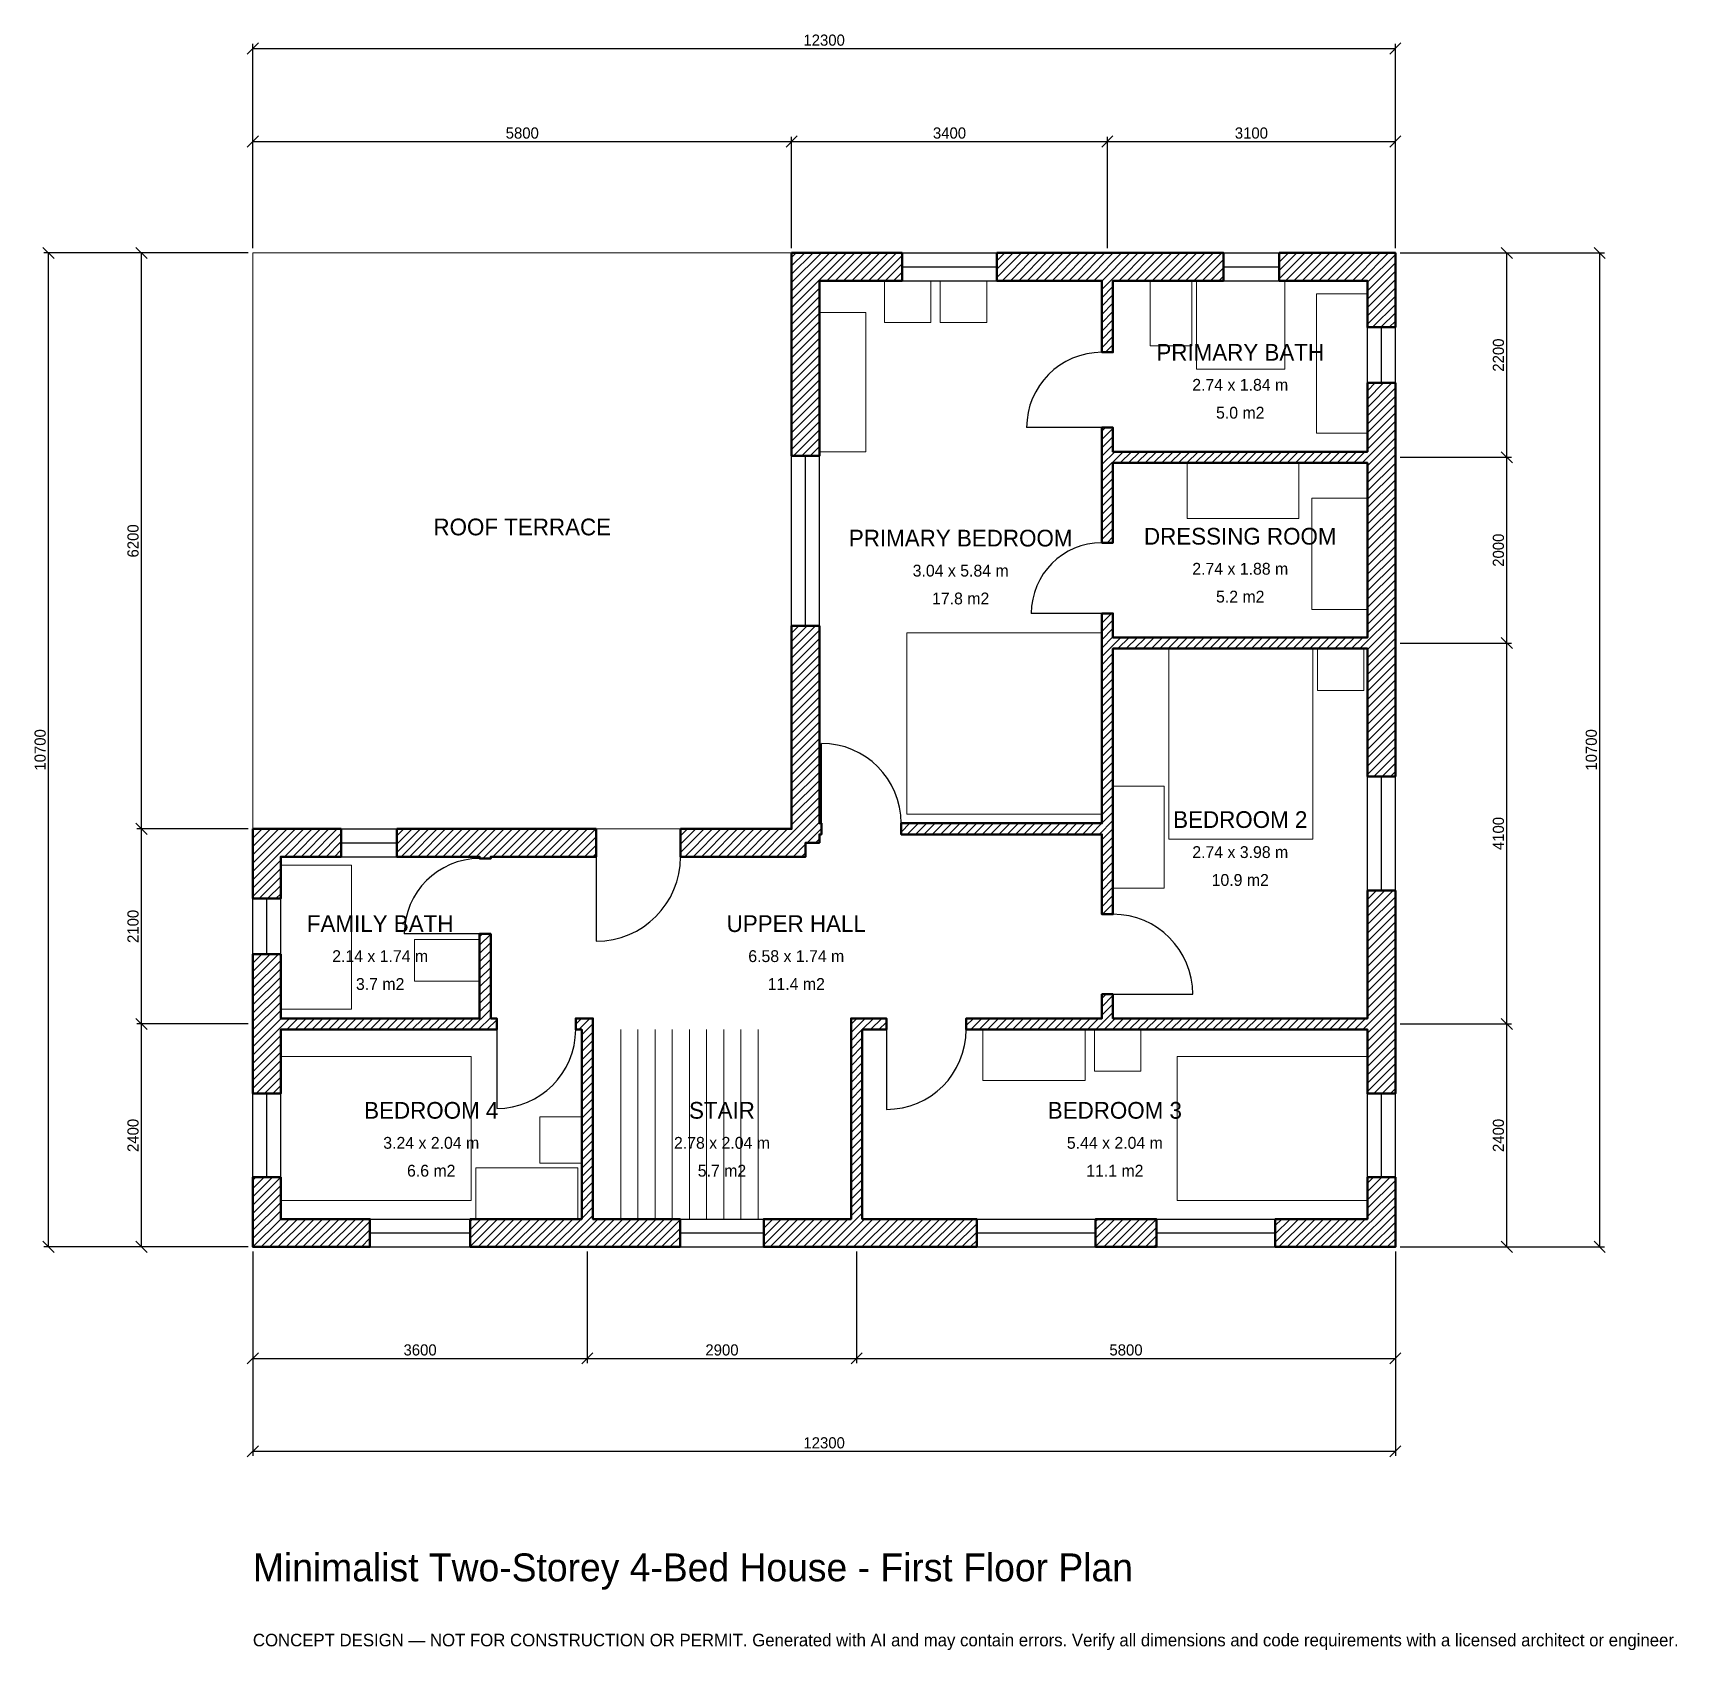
# Model space of a CAD drawing. Header units: millimetres. Extents: x -2369 to 15333, y -4341 to 13069.
import ezdxf
from ezdxf.enums import TextEntityAlignment as Align

# ---------------------------------------------------------------- set-up
doc = ezdxf.new("R2010")
doc.units = ezdxf.units.MM
doc.linetypes.add('DASHED', pattern=[1.524, 1.27, -0.254])
for name, color, linetype, lineweight in [('A-ANNO-DIMS', 1, 'Continuous', 13), ('A-ANNO-TEXT', 7, 'Continuous', 18), ('A-AREA-IDEN', 7, 'Continuous', 18), ('A-DOOR', 2, 'Continuous', 25), ('A-FLOR-FIXT', 9, 'Continuous', 13), ('A-FLOR-STRS', 3, 'Continuous', 18), ('A-FURN', 9, 'Continuous', 13), ('A-GLAZ', 4, 'Continuous', 25), ('A-SITE-PAVE', 8, 'Continuous', 13), ('A-WALL', 7, 'Continuous', 50), ('A-WALL-PATT', 8, 'Continuous', 13)]:
    doc.layers.add(name, color=color, linetype=linetype, lineweight=lineweight)
doc.dimstyles.new('PLAN', dxfattribs={"dimtxt": 120, "dimasz": 80, "dimexe": 50, "dimexo": 50, "dimgap": 30, "dimtad": 1, "dimdec": 0, "dimtsz": 60, "dimcen": 2.5, "dimclrd": 1, "dimclre": 1, "dimazin": 3, "dimtfac": 1, "dimtmove": 0, "dimatfit": 3})

msp = doc.modelspace()

# ---------------------------------------------------------------- hatches: boundary and pattern name
at = {"layer": 'A-WALL-PATT'}
h = msp.add_hatch(dxfattribs=at)
h.set_pattern_fill('ANSI31', color=8, scale=20)
h.paths.add_polyline_path([(6440, -0.001), (6440, 0), (6350, 0), (5500, 0), (5500, 300), (6350, 300), (6440, 300), (6440, 2340), (6440, 2460), (6560, 2460), (6820, 2460), (6820, 2340), (6560, 2340), (6560, 300), (6650, 300), (7793.333, 300), (7793.333, 0), (6650, 0), (6560, 0), (6560, -0.001), (6440, -0.001)])
h.paths.add_polyline_path([(3750, 0), (3660, 0), (3660, -0.001), (3540, -0.001), (3540, 0), (3450, 0), (2340, 0), (2340, 300), (3450, 300), (3540, 300), (3540, 2340), (3475, 2340), (3475, 2460), (3540, 2460), (3660, 2460), (3660, 2340), (3660, 300), (3750, 300), (4600, 300), (4600, 0), (3750, 0)])
h.paths.add_polyline_path([(300, 0), (300, -0.001), (0, -0.001), (0, 0), (-0.001, 0), (-0.001, 300), (0, 300), (0, 750), (300, 750), (300, 300), (1260, 300), (1260, 0), (300, 0)])
h.paths.add_polyline_path([(0, 2250), (0, 2340), (-0.001, 2340), (-0.001, 2460), (0, 2460), (0, 2550), (0, 3150), (300, 3150), (300, 2550), (300, 2460), (2440, 2460), (2440, 3370), (2560, 3370), (2560, 2460), (2625, 2460), (2625, 2340), (2560, 2340), (2440, 2340), (300, 2340), (300, 2250), (300, 1650), (0, 1650), (0, 2250)])
h.paths.add_polyline_path([(0, 4200), (-0.001, 4200), (-0.001, 4500), (0, 4500), (0, 4500.001), (300, 4500.001), (300, 4500), (950, 4500), (950, 4200), (300, 4200), (300, 3750), (0, 3750), (0, 4200)])
h.paths.add_polyline_path([(2350, 4500), (2440, 4500), (2440, 4500.001), (2560, 4500.001), (2560, 4500), (2650, 4500), (3695, 4500), (3695, 4200), (2650, 4200), (2560, 4200), (2560, 4180), (2440, 4180), (2440, 4200), (2350, 4200), (1550, 4200), (1550, 4500), (2350, 4500)])
h.paths.add_polyline_path([(5740, 4500), (5740, 4500.001), (5799.999, 4500.001), (5799.999, 4560), (5800, 4560), (5800, 6685), (6100, 6685), (6100, 4560), (6120, 4560), (6120, 4440), (6100, 4440), (6100, 4350), (5950, 4350), (5950, 4200), (4605, 4200), (4605, 4500), (5740, 4500)])
h.paths.add_polyline_path([(5800, 10400), (5799.999, 10400), (5799.999, 10700), (5800, 10700), (5800, 10700.001), (6100, 10700.001), (6100, 10700), (6990, 10700), (6990, 10400), (6100, 10400), (6100, 8515), (5800, 8515), (5800, 10400)])
h.paths.add_polyline_path([(9050, 10700), (9140, 10700), (9140, 10700.001), (9260, 10700.001), (9260, 10700), (9350, 10700), (10450, 10700), (10450, 10400), (9350, 10400), (9260, 10400), (9260, 9630), (9140, 9630), (9140, 10400), (9050, 10400), (8010, 10400), (8010, 10700), (9050, 10700)])
h.paths.add_polyline_path([(12000, 10700), (12000, 10700.001), (12300, 10700.001), (12300, 10700), (12300.001, 10700), (12300.001, 10400), (12300, 10400), (12300, 9900), (12000, 9900), (12000, 10400), (11050, 10400), (11050, 10700), (12000, 10700)])
h.paths.add_polyline_path([(12300, 8650), (12300, 8560), (12300.001, 8560), (12300.001, 8440), (12300, 8440), (12300, 8350), (12300, 6650), (12300, 6560), (12300.001, 6560), (12300.001, 6440), (12300, 6440), (12300, 6350), (12300, 5065), (12000, 5065), (12000, 6350), (12000, 6440), (9260, 6440), (9260, 4560), (9260, 4440), (9260, 3580), (9140, 3580), (9140, 4440), (6980, 4440), (6980, 4560), (9140, 4560), (9140, 6440), (9140, 6560), (9140, 6820), (9260, 6820), (9260, 6560), (12000, 6560), (12000, 6650), (12000, 8350), (12000, 8440), (9260, 8440), (9260, 7580), (9140, 7580), (9140, 8440), (9140, 8560), (9140, 8820), (9260, 8820), (9260, 8560), (12000, 8560), (12000, 8650), (12000, 9300), (12300, 9300), (12300, 8650)])
h.paths.add_polyline_path([(12300, 2550), (12300, 2550), (12300, 2460), (12300.001, 2460), (12300.001, 2340), (12300, 2340), (12300, 1650), (12000, 1650), (12000, 2250), (12000, 2250), (12000, 2340), (9260, 2340), (9140, 2340), (7680, 2340), (7680, 2460), (9140, 2460), (9140, 2720), (9260, 2720), (9260, 2460), (12000, 2460), (12000, 3835), (12300, 3835), (12300, 2550)])
h.paths.add_polyline_path([(12300, 300), (12300.001, 300), (12300.001, 0), (12300.001, 0), (12300, 0), (12300, -0.001), (12000, -0.001), (12000, 0), (11006.667, 0), (11006.667, 300), (12000, 300), (12000, 750), (12300, 750), (12300, 300)])
h.paths.add_polyline_path([(9073.333, 0), (9073.333, 300), (9726.667, 300), (9726.667, 0), (9073.333, 0)])

# ---------------------------------------------------------------- linework, layer by layer
at = {"layer": 'A-DOOR'}
for p, q in [((9140, 8820), (8330, 8820)), ((9140, 6820), (8380, 6820)), ((6120, 4560), (6120, 5420)), ((3695, 4200), (3695, 3290)), ((2440, 3370), (1630, 3370)), ((9260, 2720), (10120, 2720)), ((2625, 2340), (2625, 1490)), ((6820, 2340), (6820, 1480))]:
    msp.add_line(p, q, dxfattribs=at)
for centre, radius, start, end in [((9140, 8820), 810, 90, 180), ((9140, 6820), 760, 90, 180), ((6120, 4560), 860, 0, 90), ((2440, 3370), 810, 90, 180), ((3695, 4200), 910, 270, 360), ((9260, 2720), 860, 0, 90), ((2625, 2340), 850, 270, 360), ((6820, 2340), 860, 270, 360)]:
    msp.add_arc(centre, radius, start, end, dxfattribs=at)
at = {"layer": 'A-FLOR-FIXT'}
for points in [[(9660, 9700), (10110, 9700), (10110, 10400), (9660, 10400)], [(10160, 9450), (11110, 9450), (11110, 10400), (10160, 10400)], [(11450, 8760), (12000, 8760), (12000, 10260), (11450, 10260)], [(300, 2560), (1060, 2560), (1060, 4110), (300, 4110)], [(1740, 2860), (2440, 2860), (2440, 3310), (1740, 3310)]]:
    msp.add_lwpolyline(points, close=True, dxfattribs=at)
at = {"layer": 'A-FLOR-STRS'}
for p, q in [((3960, 300), (3960, 2340)), ((4145, 300), (4145, 2340)), ((4330, 300), (4330, 2340)), ((4515, 300), (4515, 2340)), ((4700, 300), (4700, 2340)), ((4885, 300), (4885, 2340)), ((5070, 300), (5070, 2340)), ((5255, 300), (5255, 2340)), ((5440, 300), (5440, 2340))]:
    msp.add_line(p, q, dxfattribs=at)
at = {"layer": 'A-FURN'}
for points in [[(6800, 9950), (7300, 9950), (7300, 10400), (6800, 10400)], [(7400, 9950), (7900, 9950), (7900, 10400), (7400, 10400)], [(6100, 8560), (6600, 8560), (6600, 10060), (6100, 10060)], [(10060, 7840), (11260, 7840), (11260, 8440), (10060, 8440)], [(11400, 6860), (12000, 6860), (12000, 8060), (11400, 8060)], [(7040, 4660), (9140, 4660), (9140, 6610), (7040, 6610)], [(9860, 4390), (11410, 4390), (11410, 6440), (9860, 6440)], [(11460, 5990), (11960, 5990), (11960, 6440), (11460, 6440)], [(9260, 3860), (9810, 3860), (9810, 4960), (9260, 4960)], [(7860, 1790), (8960, 1790), (8960, 2340), (7860, 2340)], [(9060, 1890), (9560, 1890), (9560, 2340), (9060, 2340)], [(300, 500), (2350, 500), (2350, 2050), (300, 2050)], [(9950, 500), (12000, 500), (12000, 2050), (9950, 2050)], [(3090, 900), (3540, 900), (3540, 1400), (3090, 1400)], [(2400, 300), (3500, 300), (3500, 850), (2400, 850)]]:
    msp.add_lwpolyline(points, close=True, dxfattribs=at)
at = {"layer": 'A-GLAZ'}
for p, q in [((6990, 10700), (8010, 10700)), ((10450, 10700), (11050, 10700)), ((6990, 10550), (8010, 10550)), ((10450, 10550), (11050, 10550)), ((6990, 10400), (8010, 10400)), ((10450, 10400), (11050, 10400)), ((12000, 9300), (12000, 9900)), ((12150, 9300), (12150, 9900)), ((12300, 9300), (12300, 9900)), ((5800, 6685), (5800, 8515)), ((5950, 6685), (5950, 8515)), ((6100, 6685), (6100, 8515)), ((12000, 3835), (12000, 5065)), ((12150, 3835), (12150, 5065)), ((12300, 3835), (12300, 5065)), ((950, 4500), (1550, 4500)), ((950, 4350), (1550, 4350)), ((950, 4200), (1550, 4200)), ((0, 3150), (0, 3750)), ((150, 3150), (150, 3750)), ((300, 3150), (300, 3750)), ((0, 750), (0, 1650)), ((150, 750), (150, 1650)), ((300, 750), (300, 1650)), ((12000, 750), (12000, 1650)), ((12150, 750), (12150, 1650)), ((12300, 750), (12300, 1650)), ((1260, 300), (2340, 300)), ((4600, 300), (5500, 300)), ((7793.333, 300), (9073.333, 300)), ((9726.667, 300), (11006.667, 300)), ((1260, 150), (2340, 150)), ((1260, 0), (2340, 0)), ((4600, 150), (5500, 150)), ((4600, 0), (5500, 0)), ((7793.333, 150), (9073.333, 150)), ((7793.333, 0), (9073.333, 0)), ((9726.667, 150), (11006.667, 150)), ((9726.667, 0), (11006.667, 0))]:
    msp.add_line(p, q, dxfattribs=at)
at = {"layer": 'A-SITE-PAVE', "linetype": 'DASHED'}
msp.add_lwpolyline([(0, 4500), (5800, 4500), (5800, 10700), (0, 10700)], close=True, dxfattribs=at)
at = {"layer": 'A-WALL'}
for points in [[(5800, 10400), (5799.999, 10400), (5799.999, 10700), (5800, 10700), (5800, 10700.001), (6100, 10700.001), (6100, 10700), (6990, 10700), (6990, 10400), (6100, 10400), (6100, 8515), (5800, 8515), (5800, 10400)], [(9050, 10700), (9140, 10700), (9140, 10700.001), (9260, 10700.001), (9260, 10700), (9350, 10700), (10450, 10700), (10450, 10400), (9350, 10400), (9260, 10400), (9260, 9630), (9140, 9630), (9140, 10400), (9050, 10400), (8010, 10400), (8010, 10700), (9050, 10700)], [(12000, 10700), (12000, 10700.001), (12300, 10700.001), (12300, 10700), (12300.001, 10700), (12300.001, 10400), (12300, 10400), (12300, 9900), (12000, 9900), (12000, 10400), (11050, 10400), (11050, 10700), (12000, 10700)], [(12300, 8650), (12300, 8560), (12300.001, 8560), (12300.001, 8440), (12300, 8440), (12300, 8350), (12300, 6650), (12300, 6560), (12300.001, 6560), (12300.001, 6440), (12300, 6440), (12300, 6350), (12300, 5065), (12000, 5065), (12000, 6350), (12000, 6440), (9260, 6440), (9260, 4560), (9260, 4440), (9260, 3580), (9140, 3580), (9140, 4440), (6980, 4440), (6980, 4560), (9140, 4560), (9140, 6440), (9140, 6560), (9140, 6820), (9260, 6820), (9260, 6560), (12000, 6560), (12000, 6650), (12000, 8350), (12000, 8440), (9260, 8440), (9260, 7580), (9140, 7580), (9140, 8440), (9140, 8560), (9140, 8820), (9260, 8820), (9260, 8560), (12000, 8560), (12000, 8650), (12000, 9300), (12300, 9300), (12300, 8650)], [(5740, 4500), (5740, 4500.001), (5799.999, 4500.001), (5799.999, 4560), (5800, 4560), (5800, 6685), (6100, 6685), (6100, 4560), (6120, 4560), (6120, 4440), (6100, 4440), (6100, 4350), (5950, 4350), (5950, 4200), (4605, 4200), (4605, 4500), (5740, 4500)], [(0, 4200), (-0.001, 4200), (-0.001, 4500), (0, 4500), (0, 4500.001), (300, 4500.001), (300, 4500), (950, 4500), (950, 4200), (300, 4200), (300, 3750), (0, 3750), (0, 4200)], [(2350, 4500), (2440, 4500), (2440, 4500.001), (2560, 4500.001), (2560, 4500), (2650, 4500), (3695, 4500), (3695, 4200), (2650, 4200), (2560, 4200), (2560, 4180), (2440, 4180), (2440, 4200), (2350, 4200), (1550, 4200), (1550, 4500), (2350, 4500)], [(12300, 2550), (12300, 2550), (12300, 2460), (12300.001, 2460), (12300.001, 2340), (12300, 2340), (12300, 1650), (12000, 1650), (12000, 2250), (12000, 2250), (12000, 2340), (9260, 2340), (9140, 2340), (7680, 2340), (7680, 2460), (9140, 2460), (9140, 2720), (9260, 2720), (9260, 2460), (12000, 2460), (12000, 3835), (12300, 3835), (12300, 2550)], [(0, 2250), (0, 2340), (-0.001, 2340), (-0.001, 2460), (0, 2460), (0, 2550), (0, 3150), (300, 3150), (300, 2550), (300, 2460), (2440, 2460), (2440, 3370), (2560, 3370), (2560, 2460), (2625, 2460), (2625, 2340), (2560, 2340), (2440, 2340), (300, 2340), (300, 2250), (300, 1650), (0, 1650), (0, 2250)], [(3750, 0), (3660, 0), (3660, -0.001), (3540, -0.001), (3540, 0), (3450, 0), (2340, 0), (2340, 300), (3450, 300), (3540, 300), (3540, 2340), (3475, 2340), (3475, 2460), (3540, 2460), (3660, 2460), (3660, 2340), (3660, 300), (3750, 300), (4600, 300), (4600, 0), (3750, 0)], [(6440, -0.001), (6440, 0), (6350, 0), (5500, 0), (5500, 300), (6350, 300), (6440, 300), (6440, 2340), (6440, 2460), (6560, 2460), (6820, 2460), (6820, 2340), (6560, 2340), (6560, 300), (6650, 300), (7793.333, 300), (7793.333, 0), (6650, 0), (6560, 0), (6560, -0.001), (6440, -0.001)], [(300, 0), (300, -0.001), (0, -0.001), (0, 0), (-0.001, 0), (-0.001, 300), (0, 300), (0, 750), (300, 750), (300, 300), (1260, 300), (1260, 0), (300, 0)], [(12300, 300), (12300.001, 300), (12300.001, 0), (12300.001, 0), (12300, 0), (12300, -0.001), (12000, -0.001), (12000, 0), (11006.667, 0), (11006.667, 300), (12000, 300), (12000, 750), (12300, 750), (12300, 300)], [(9073.333, 0), (9073.333, 300), (9726.667, 300), (9726.667, 0), (9073.333, 0)]]:
    msp.add_lwpolyline(points, close=True, dxfattribs=at)

# ---------------------------------------------------------------- texts
at = {"layer": 'A-ANNO-TEXT'}
for s, height, p in [('Minimalist Two-Storey 4-Bed House - First Floor Plan', 300, (0, -3600)), ('CONCEPT DESIGN — NOT FOR CONSTRUCTION OR PERMIT. Generated with AI and may contain errors. Verify all dimensions and code requirements with a licensed architect or engineer.', 135, (0, -4300))]:
    msp.add_text(s, height=height, dxfattribs=at).set_placement(p)
at = {"layer": 'A-AREA-IDEN'}
for s, height, p in [('PRIMARY BATH', 180, (10630, 9630)), ('2.74 x 1.84 m', 127.5, (10630, 9280)), ('5.0 m2', 127.5, (10630, 8980)), ('ROOF TERRACE', 180, (2900, 7750)), ('PRIMARY BEDROOM', 180, (7620, 7630)), ('DRESSING ROOM', 180, (10630, 7650)), ('3.04 x 5.84 m', 127.5, (7620, 7280)), ('2.74 x 1.88 m', 127.5, (10630, 7300)), ('17.8 m2', 127.5, (7620, 6980)), ('5.2 m2', 127.5, (10630, 7000)), ('BEDROOM 2', 180, (10630, 4600)), ('2.74 x 3.98 m', 127.5, (10630, 4250)), ('10.9 m2', 127.5, (10630, 3950)), ('FAMILY BATH', 180, (1370, 3480)), ('UPPER HALL', 180, (5850, 3480)), ('2.14 x 1.74 m', 127.5, (1370, 3130)), ('6.58 x 1.74 m', 127.5, (5850, 3130)), ('3.7 m2', 127.5, (1370, 2830)), ('11.4 m2', 127.5, (5850, 2830)), ('BEDROOM 4', 180, (1920, 1470)), ('STAIR', 180, (5050, 1470)), ('BEDROOM 3', 180, (9280, 1470)), ('3.24 x 2.04 m', 127.5, (1920, 1120)), ('2.78 x 2.04 m', 127.5, (5050, 1120)), ('5.44 x 2.04 m', 127.5, (9280, 1120)), ('6.6 m2', 127.5, (1920, 820)), ('5.7 m2', 127.5, (5050, 820)), ('11.1 m2', 127.5, (9280, 820))]:
    msp.add_text(s, height=height, dxfattribs=at).set_placement(p, align=Align.MIDDLE_CENTER)

# ---------------------------------------------------------------- dimensions: what is measured, and where the dimension line sits
at = {"layer": 'A-ANNO-DIMS'}
for base, p1, p2, text in [((0, 12900), (0, 10700), (12300, 10700), '12300'), ((0, 11900), (0, 10700), (5800, 10700), '5800'), ((5800, 11900), (5800, 10700), (9200, 10700), '3400'), ((9200, 11900), (9200, 10700), (12300, 10700), '3100'), ((0, -1200), (0, 0), (3600, 0), '3600'), ((0, -2200), (0, 0), (12300, 0), '12300'), ((3600, -1200), (3600, 0), (6500, 0), '2900'), ((6500, -1200), (6500, 0), (12300, 0), '5800')]:
    msp.add_linear_dim(base=base, p1=p1, p2=p2, text=text, dimstyle='PLAN', dxfattribs=at).render()
for base, p1, p2, text in [((-2200, 0), (0, 0), (0, 10700), '10700'), ((-1200, 4500), (0, 4500), (0, 10700), '6200'), ((13500, 8500), (12300, 8500), (12300, 10700), '2200'), ((14500, 0), (12300, 0), (12300, 10700), '10700'), ((13500, 6500), (12300, 6500), (12300, 8500), '2000'), ((13500, 2400), (12300, 2400), (12300, 6500), '4100'), ((-1200, 2400), (0, 2400), (0, 4500), '2100'), ((-1200, 0), (0, 0), (0, 2400), '2400'), ((13500, 0), (12300, 0), (12300, 2400), '2400')]:
    msp.add_linear_dim(base=base, p1=p1, p2=p2, angle=90, text=text, dimstyle='PLAN', dxfattribs=at).render()

doc.saveas('drawing.dxf')
